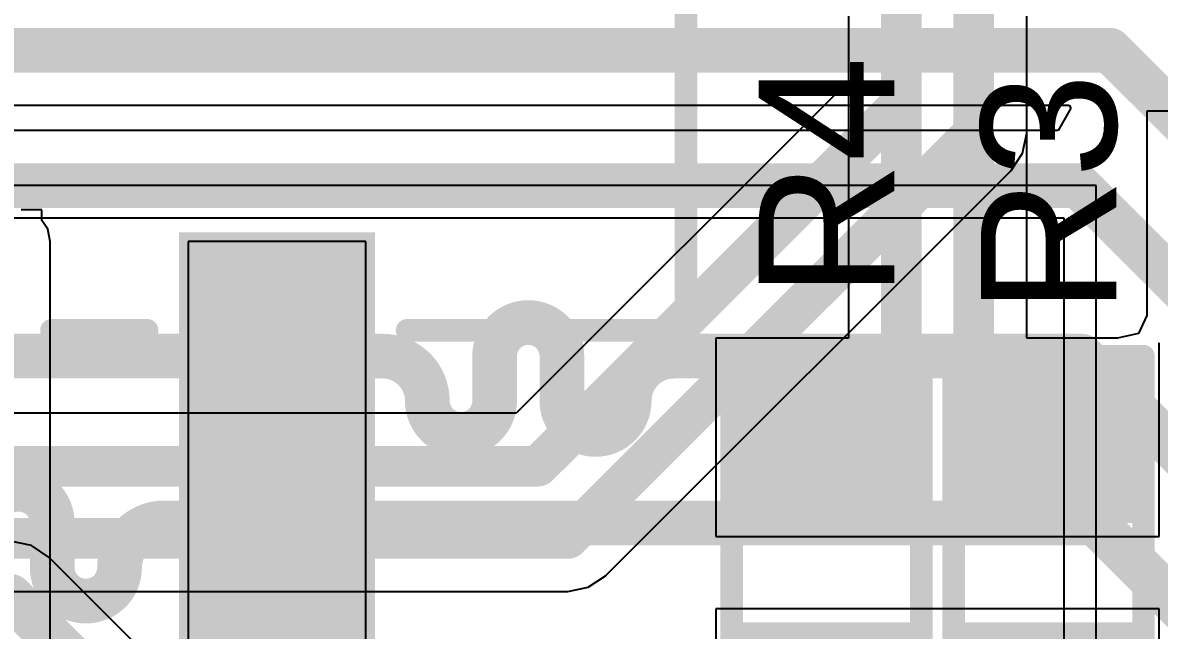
# Model space of a CAD drawing. Header units: inches. Extents: x -3 to 289, y -11 to 89.
# Drawn here: x 88.65 to 95.04, y 33.29 to 36.71 of the extents above; entities that cross this region are included whole.
import ezdxf

# ---------------------------------------------------------------- set-up
doc = ezdxf.new("R2010")
doc.units = ezdxf.units.IN
for name, color, linetype in [('Bottom Layer', 5, 'Continuous'), ('Layer 1', 16, 'Continuous'), ('Layer 2', 76, 'Continuous'), ('Top Layer', 1, 'Continuous'), ('Top Overlay', 2, 'Continuous'), ('Top Paste', 8, 'Continuous'), ('Top Solder', 216, 'Continuous')]:
    doc.layers.add(name, color=color, linetype=linetype)
doc.styles.add('Arial', font='', dxfattribs={"height": 0.2})
doc.styles.get('Arial').set_extended_font_data('Arial')

# ---------------------------------------------------------------- blocks, each defined once
blk = doc.blocks.new('SSSS711403_17')
at = {"layer": 'Top Layer'}
blk.add_hatch(color=1, dxfattribs=at).paths.add_polyline_path([(-4.499991, 3.1250255), (-3.499993, 3.1250255), (-3.499993, 0.6250304999999999), (-4.499991, 0.6250304999999999)])
at = {"layer": 'Top Solder'}
blk.add_hatch(color=216, dxfattribs=at).paths.add_polyline_path([(-4.550790999999999, 3.1758255), (-3.449193, 3.1758255), (-3.449193, 0.5742305), (-4.550790999999999, 0.5742305)])
at = {"layer": 'Top Overlay', "const_width": 0.127}
for points in [[(-4.731131, 1.124966), (-6.2999874, 1.124966)], [(-6.2999874, 1.124966), (-6.2999874, -1.999996)], [(-2.731135, 1.124966), (-3.268853, 1.124966)]]:
    blk.add_lwpolyline(points, dxfattribs=at)
at = {"layer": 'Top Overlay', "const_width": 0.0635}
for points in [[(-6.3317374, 1.124966, 1), (-6.268237399999999, 1.124966, 1)], [(-6.3317374, 1.124966, 1), (-6.268237399999999, 1.124966, 1)], [(-4.762880999999999, 1.124966, 1), (-4.699381, 1.124966, 1)], [(-3.300603, 1.124966, 1), (-3.237103, 1.124966, 1)], [(-2.762885, 1.124966, 1), (-2.699385, 1.124966, 1)]]:
    blk.add_lwpolyline(points, format="xyb", close=True, dxfattribs=at)
at = {"layer": 'Top Paste'}
for p, q in [((-4.499991, 3.1249366), (-4.499991, 0.6249416)), ((-3.499993, 0.6249416), (-3.499993, 3.1249366)), ((-4.499991, 0.6249416), (-3.499993, 0.6249416))]:
    blk.add_line(p, q, dxfattribs=at)
blk = doc.blocks.new('R___0603_64')
at = {"layer": 'Top Layer'}
for points in [[(-0.3809999999999999, 0.4445), (-0.3809999999999999, -0.4445), (-1.143, -0.4445), (-1.143, 0.4445)], [(1.143, 0.4445), (1.143, -0.4445), (0.3809999999999999, -0.4445), (0.3809999999999999, 0.4445)]]:
    blk.add_hatch(color=1, dxfattribs=at).paths.add_polyline_path(points)
at = {"layer": 'Top Paste'}
for points in [[(-0.3809999999999999, 0.4445), (-0.3809999999999999, -0.4445), (-1.143, -0.4445), (-1.143, 0.4445)], [(1.143, 0.4445), (1.143, -0.4445), (0.3809999999999999, -0.4445), (0.3809999999999999, 0.4445)]]:
    blk.add_hatch(color=8, dxfattribs=at).paths.add_polyline_path(points)
at = {"layer": 'Top Solder'}
for points in [[(-0.2794, 0.5460999999999999), (-0.2794, -0.5460999999999999), (-1.2446, -0.5460999999999999), (-1.2446, 0.5460999999999999)], [(1.2446, 0.5460999999999999), (1.2446, -0.5460999999999999), (0.2794, -0.5460999999999999), (0.2794, 0.5460999999999999)]]:
    blk.add_hatch(color=216, dxfattribs=at).paths.add_polyline_path(points)
at = {"layer": 'Top Overlay', "const_width": 0.127}
for points in [[(-1.2192, 0.5334), (-1.2192, -0.5334)], [(-1.2192, 0.5334), (1.2192, 0.5334)], [(1.2192, 0.5334), (1.2192, -0.5334)], [(-1.2192, -0.5334), (1.2192, -0.5334)]]:
    blk.add_lwpolyline(points, dxfattribs=at)
at = {"layer": 'Top Overlay', "const_width": 0.0635}
for points in [[(-1.25095, 0.5334, 1), (-1.18745, 0.5334, 1)], [(-1.25095, 0.5334, 1), (-1.18745, 0.5334, 1)], [(1.18745, 0.5334, 1), (1.25095, 0.5334, 1)], [(1.18745, 0.5334, 1), (1.25095, 0.5334, 1)], [(-1.25095, -0.5334, 1), (-1.18745, -0.5334, 1)], [(-1.25095, -0.5334, 1), (-1.18745, -0.5334, 1)], [(1.18745, -0.5334, 1), (1.25095, -0.5334, 1)], [(1.18745, -0.5334, 1), (1.25095, -0.5334, 1)]]:
    blk.add_lwpolyline(points, format="xyb", close=True, dxfattribs=at)
blk = doc.blocks.new('R___0603_65')
at = {"layer": 'Top Layer'}
for points in [[(-0.3809999999999999, 0.4445), (-0.3809999999999999, -0.4445), (-1.143, -0.4445), (-1.143, 0.4445)], [(1.143, 0.4445), (1.143, -0.4445), (0.3809999999999999, -0.4445), (0.3809999999999999, 0.4445)]]:
    blk.add_hatch(color=1, dxfattribs=at).paths.add_polyline_path(points)
at = {"layer": 'Top Paste'}
for points in [[(-0.3809999999999999, 0.4445), (-0.3809999999999999, -0.4445), (-1.143, -0.4445), (-1.143, 0.4445)], [(1.143, 0.4445), (1.143, -0.4445), (0.3809999999999999, -0.4445), (0.3809999999999999, 0.4445)]]:
    blk.add_hatch(color=8, dxfattribs=at).paths.add_polyline_path(points)
at = {"layer": 'Top Solder'}
for points in [[(-0.2794, 0.5460999999999999), (-0.2794, -0.5460999999999999), (-1.2446, -0.5460999999999999), (-1.2446, 0.5460999999999999)], [(1.2446, 0.5460999999999999), (1.2446, -0.5460999999999999), (0.2794, -0.5460999999999999), (0.2794, 0.5460999999999999)]]:
    blk.add_hatch(color=216, dxfattribs=at).paths.add_polyline_path(points)
at = {"layer": 'Top Overlay', "const_width": 0.127}
for points in [[(-1.2192, 0.5334), (-1.2192, -0.5334)], [(-1.2192, 0.5334), (1.2192, 0.5334)], [(1.2192, 0.5334), (1.2192, -0.5334)], [(-1.2192, -0.5334), (1.2192, -0.5334)]]:
    blk.add_lwpolyline(points, dxfattribs=at)
at = {"layer": 'Top Overlay', "const_width": 0.0635}
for points in [[(-1.25095, 0.5334, 1), (-1.18745, 0.5334, 1)], [(-1.25095, 0.5334, 1), (-1.18745, 0.5334, 1)], [(1.18745, 0.5334, 1), (1.25095, 0.5334, 1)], [(1.18745, 0.5334, 1), (1.25095, 0.5334, 1)], [(-1.25095, -0.5334, 1), (-1.18745, -0.5334, 1)], [(-1.25095, -0.5334, 1), (-1.18745, -0.5334, 1)], [(1.18745, -0.5334, 1), (1.25095, -0.5334, 1)], [(1.18745, -0.5334, 1), (1.25095, -0.5334, 1)]]:
    blk.add_lwpolyline(points, format="xyb", close=True, dxfattribs=at)

msp = doc.modelspace()

# ---------------------------------------------------------------- linework, layer by layer
at = {"layer": 'Bottom Layer'}
for p, q in [((93.29551826, 36.748974), (93.29551826, 36.38391757999999)), ((94.2975635, 36.0922189), (94.2975635, 36.748974)), ((93.29551826, 36.38391757999999), (91.4261316, 34.51452838)), ((94.27489399999999, 35.97824656), (94.2975635, 36.0922189)), ((94.21033482, 35.88162749999999), (94.27489399999999, 35.97824656)), ((91.92841914, 33.59971436), (94.21033482, 35.88162749999999)), ((91.4261316, 34.51452838), (83.81737618, 34.51452838)), ((91.83180008, 33.53515264), (91.92841914, 33.59971436)), ((83.81737618, 33.51248314), (91.71782773999999, 33.51248314)), ((91.71782773999999, 33.51248314), (91.83180008, 33.53515264))]:
    msp.add_line(p, q, dxfattribs=at)
at = {"layer": 'Bottom Layer', "const_width": 0.2286}
for points in [[(93.59334088, 36.26055486), (93.59334088, 37.21969695999999)], [(93.99974087999999, 36.0922189), (93.99974087999999, 37.21969695999999)], [(91.54949178, 34.21670576), (93.59334088, 36.26055486)], [(91.71782773999999, 33.81030576), (93.99974087999999, 36.0922189)], [(68.98339263999999, 34.21670576), (91.54949178, 34.21670576)], [(68.81505668, 33.81030576), (91.71782773999999, 33.81030576)]]:
    msp.add_lwpolyline(points, dxfattribs=at)
at = {"layer": 'Bottom Layer', "const_width": 0.1143}
for points in [[(93.53619087999999, 36.26055486, 1), (93.65049087999999, 36.26055486, 1)], [(93.53619087999999, 36.26055486, 1), (93.65049087999999, 36.26055486, 1)], [(93.94259088, 36.0922189, 1), (94.05689088, 36.0922189, 1)], [(93.94259088, 36.0922189, 1), (94.05689088, 36.0922189, 1)], [(91.49234177999999, 34.21670576, 1), (91.60664178, 34.21670576, 1)], [(91.49234177999999, 34.21670576, 1), (91.60664178, 34.21670576, 1)], [(91.66067774, 33.81030576, 1), (91.77497774, 33.81030576, 1)], [(91.66067774, 33.81030576, 1), (91.77497774, 33.81030576, 1)]]:
    msp.add_lwpolyline(points, format="xyb", close=True, dxfattribs=at)
at = {"layer": 'Layer 1'}
for p, q in [((74.04396926, 36.2488988), (94.53696865999999, 36.2488988)), ((94.53696865999999, 36.2488988), (94.54658764, 36.23285108)), ((94.54658764, 36.23285108), (94.47464213999999, 36.10585108)), ((94.47464213999999, 36.10585108), (77.34037617999999, 36.10585108))]:
    msp.add_line(p, q, dxfattribs=at)
at = {"layer": 'Layer 1', "const_width": 0.25146}
for points in [[(73.91578054, 36.55837494), (94.76477618, 36.55837494)], [(94.76477618, 36.55837494), (102.6048875, 28.71826362)], [(77.34037617999999, 35.79637494), (94.58824109999999, 35.79637494)], [(94.58824109999999, 35.79637494), (101.74402308, 28.64059296)], [(79.96174762, 34.83634638), (90.17127253999999, 34.83634638)], [(90.17127253999999, 34.83634638), (90.67547524, 34.83634638)], [(91.30539524, 34.58486097999999), (91.30539524, 34.83637178)], [(91.68385523999999, 34.58486097999999), (91.68385523999999, 34.83637178)], [(92.31377524, 34.83634638), (93.59334088, 34.83634638)], [(93.59334088, 34.83634638), (94.60720728, 34.83634638)], [(94.60720728, 34.83634638), (100.88315866, 28.560395)], [(90.92693523999999, 34.58486097999999), (90.92693523999999, 34.58488638)], [(92.06231524, 34.58486097999999), (92.06231524, 34.58488638)], [(88.81770908, 33.64659514), (88.81770908, 33.89810594)], [(89.44762908, 33.89808054), (90.17127253999999, 33.89808054)], [(90.17127253999999, 33.89808054), (94.68187058, 33.89808054)], [(94.68187058, 33.89808054), (100.02229424, 28.55765688)], [(89.19616908, 33.64659514), (89.19616908, 33.64662054)]]:
    msp.add_lwpolyline(points, dxfattribs=at)
at = {"layer": 'Layer 1', "const_width": 0.12573}
for points in [[(94.70191118, 36.55837494, 1), (94.82764118, 36.55837494, 1)], [(94.70191118, 36.55837494, 1), (94.82764118, 36.55837494, 1)], [(94.52537609999999, 35.79637494, 1), (94.65110609999999, 35.79637494, 1)], [(94.52537609999999, 35.79637494, 1), (94.65110609999999, 35.79637494, 1)], [(90.10840753999999, 34.83634638, 1), (90.23413753999999, 34.83634638, 1)], [(90.10840753999999, 34.83634638, 1), (90.23413753999999, 34.83634638, 1)], [(90.61261024, 34.83634638, 1), (90.73834024, 34.83634638, 1)], [(90.61261024, 34.83634638, 1), (90.73834024, 34.83634638, 1)], [(91.24253024, 34.83637178, 1), (91.36826024, 34.83637178, 1)], [(91.24253024, 34.83637178, 1), (91.36826024, 34.83637178, 1)], [(91.62099023999998, 34.83637178, 1), (91.74672023999999, 34.83637178, 1)], [(91.62099023999998, 34.83637178, 1), (91.74672023999999, 34.83637178, 1)], [(92.25091024, 34.83634638, 1), (92.37664024, 34.83634638, 1)], [(92.25091024, 34.83634638, 1), (92.37664024, 34.83634638, 1)], [(93.53047588, 34.83634638, 1), (93.65620588, 34.83634638, 1)], [(93.53047588, 34.83634638, 1), (93.65620588, 34.83634638, 1)], [(94.54434228, 34.83634638, 1), (94.67007228, 34.83634638, 1)], [(94.54434228, 34.83634638, 1), (94.67007228, 34.83634638, 1)], [(90.86407023999999, 34.58488638, 1), (90.98980024, 34.58488638, 1)], [(90.86407023999999, 34.58488638, 1), (90.98980024, 34.58488638, 1)], [(90.86407023999999, 34.58486097999999, 1), (90.98980024, 34.58486097999999, 1)], [(90.86407023999999, 34.58486097999999, 1), (90.98980024, 34.58486097999999, 1)], [(91.24253024, 34.58486097999999, 1), (91.36826024, 34.58486097999999, 1)], [(91.24253024, 34.58486097999999, 1), (91.36826024, 34.58486097999999, 1)], [(91.62099023999998, 34.58486097999999, 1), (91.74672023999999, 34.58486097999999, 1)], [(91.62099023999998, 34.58486097999999, 1), (91.74672023999999, 34.58486097999999, 1)], [(91.99945024, 34.58488638, 1), (92.12518024, 34.58488638, 1)], [(91.99945024, 34.58488638, 1), (92.12518024, 34.58488638, 1)], [(91.99945024, 34.58486097999999, 1), (92.12518024, 34.58486097999999, 1)], [(91.99945024, 34.58486097999999, 1), (92.12518024, 34.58486097999999, 1)], [(88.75484408, 33.89810594, 1), (88.88057408, 33.89810594, 1)], [(88.75484408, 33.89810594, 1), (88.88057408, 33.89810594, 1)], [(89.38476408, 33.89808054, 1), (89.51049408, 33.89808054, 1)], [(89.38476408, 33.89808054, 1), (89.51049408, 33.89808054, 1)], [(90.10840753999999, 33.89808054, 1), (90.23413753999999, 33.89808054, 1)], [(90.10840753999999, 33.89808054, 1), (90.23413753999999, 33.89808054, 1)], [(94.61900557999999, 33.89808054, 1), (94.74473558, 33.89808054, 1)], [(94.61900557999999, 33.89808054, 1), (94.74473558, 33.89808054, 1)], [(88.75484408, 33.64659514, 1), (88.88057408, 33.64659514, 1)], [(88.75484408, 33.64659514, 1), (88.88057408, 33.64659514, 1)], [(89.13330408, 33.64662054, 1), (89.25903407999999, 33.64662054, 1)], [(89.13330408, 33.64662054, 1), (89.25903407999999, 33.64662054, 1)], [(89.13330408, 33.64659514, 1), (89.25903407999999, 33.64659514, 1)], [(89.13330408, 33.64659514, 1), (89.25903407999999, 33.64659514, 1)]]:
    msp.add_lwpolyline(points, format="xyb", close=True, dxfattribs=at)
at = {"layer": 'Layer 1', "const_width": 0.25146}
for points in [[(91.30539524, 34.83637178, -0.9999999999999999), (91.68385523999999, 34.83637178)], [(90.67547524, 34.83634638, -0.4142135623730951), (90.92693523999999, 34.58488638)], [(92.06231524, 34.58488638, -0.4142135623730951), (92.31377524, 34.83634638)], [(91.30539524, 34.58486097999999, -0.9999999999999999), (90.92693523999999, 34.58486097999999)], [(92.06231524, 34.58486097999999, -0.9999999999999999), (91.68385523999999, 34.58486097999999)], [(88.43924908, 33.89810594, -0.9999999999999999), (88.81770908, 33.89810594)], [(89.19616908, 33.64662054, -0.4142135623730951), (89.44762908, 33.89808054)], [(89.19616908, 33.64659514, -0.9999999999999999), (88.81770908, 33.64659514)]]:
    msp.add_lwpolyline(points, format="xyb", dxfattribs=at)
at = {"layer": 'Layer 2'}
for p, q in [((94.68749921999999, 35.79637494), (72.12494592, 35.79637494)), ((94.68749921999999, 31.18761606), (94.68749921999999, 35.79637494)), ((73.77167872, 35.6150926), (94.50621688, 35.6150926)), ((94.50621688, 35.6150926), (94.50621688, 31.18761606)), ((88.70048808, 33.77089258), (88.5820555, 33.79445362)), ((88.8008892, 33.70380864), (88.70048808, 33.77089258)), ((90.98815431999999, 31.51654352), (88.8008892, 33.70380864))]:
    msp.add_line(p, q, dxfattribs=at)
at = {"layer": 'Layer 2', "const_width": 0.25146}
for points in [[(77.93568106, 33.48497494), (88.5820555, 33.48497494)], [(88.5820555, 33.48497494), (90.76932062, 31.29770982)]]:
    msp.add_lwpolyline(points, dxfattribs=at)
at = {"layer": 'Layer 2', "const_width": 0.12573}
msp.add_lwpolyline([(88.5191905, 33.48497494, 1), (88.6449205, 33.48497494, 1)], format="xyb", close=True, dxfattribs=at)
msp.add_lwpolyline([(88.5191905, 33.48497494, 1), (88.6449205, 33.48497494, 1)], format="xyb", close=True, dxfattribs=at)
at = {"layer": 'Top Layer'}
for p, q in [((93.29551826, 36.748974), (93.29551826, 35.75967194)), ((94.2975635, 35.59132581999999), (94.2975635, 36.748974)), ((95.40262351999999, 36.21471039999999), (94.97349814, 36.21471039999999)), ((94.97349814, 36.21471039999999), (94.97349814, 35.06495399999999)), ((93.29551826, 35.75967194), (93.29551572, 35.75965924)), ((93.29551572, 35.75965924), (93.29551572, 34.93794638)), ((88.7598555, 35.65943846), (88.64296724, 35.65943846)), ((88.7598555, 35.60053332), (88.7598555, 35.65943846)), ((88.79294407999998, 35.55101094), (88.7598555, 35.60053332)), ((88.8067439, 35.48163846), (88.79294407999998, 35.55101094)), ((94.29756096, 35.59131312), (94.2975635, 35.59132581999999)), ((94.29756096, 34.93794638), (94.29756096, 35.59131312)), ((88.8067439, 32.68835728), (88.8067439, 35.48163846)), ((94.97349559999999, 35.06495399999999), (94.9265818, 34.9630238)), ((94.97349814, 35.06495399999999), (94.97349559999999, 35.06495399999999)), ((94.9265818, 34.9630238), (94.80875373999999, 34.93794638)), ((93.29551572, 34.93794638), (92.54988094, 34.93794638)), ((92.54988094, 34.93794638), (92.54988094, 33.82034638)), ((94.80875373999999, 34.93794638), (94.29756096, 34.93794638)), ((95.04319827999998, 33.82034638), (95.04319827999998, 34.91210442)), ((95.04319827999998, 34.91210442), (95.04320082, 34.91210442)), ((92.54988094, 33.82034638), (93.79447585999999, 33.82034638)), ((93.79447585999999, 33.82034638), (93.79447585999999, 33.8203413)), ((93.79447585999999, 33.8203413), (93.79860336, 33.8203413)), ((93.79860336, 33.8203413), (93.79860336, 33.82034638)), ((93.79860336, 33.82034638), (95.04319827999998, 33.82034638)), ((93.79447585999999, 33.41394638), (92.54988094, 33.41394638)), ((92.54988094, 33.41394638), (92.54988094, 32.29634638)), ((93.79860336, 33.41395145999999), (93.79447585999999, 33.41395145999999)), ((93.79447585999999, 33.41395145999999), (93.79447585999999, 33.41394638)), ((93.79860336, 33.41394638), (93.79860336, 33.41395145999999)), ((95.04319827999998, 33.41394638), (93.79860336, 33.41394638)), ((95.04319827999998, 32.29634638), (95.04319827999998, 33.41394638))]:
    msp.add_line(p, q, dxfattribs=at)
at = {"layer": 'Top Layer', "const_width": 0.2286}
for points in [[(93.59334088, 35.75966178), (93.59334088, 36.93349738)], [(93.99974087999999, 35.59132581999999), (93.99974087999999, 36.93349738)], [(93.59333833999999, 35.75965924), (93.59334088, 35.75966178)], [(93.59333833999999, 34.73680378), (93.59333833999999, 35.75965924)], [(93.99973834, 35.59132328), (93.99974087999999, 35.59132581999999)], [(93.99973834, 34.73680632), (93.99973834, 35.59132328)], [(93.23568094, 34.37914638), (93.59333833999999, 34.73680378)], [(93.99973834, 34.73680632), (94.35739828, 34.37914638)], [(93.17218093999999, 34.37914638), (93.23568094, 34.37914638)], [(94.35739828, 34.37914638), (94.42089828, 34.37914638)]]:
    msp.add_lwpolyline(points, dxfattribs=at)
at = {"layer": 'Top Layer', "const_width": 0.1143}
for points in [[(93.53618834, 35.75965924, 1), (93.65048834, 35.75965924, 1)], [(93.53618834, 35.75965924, 1), (93.65048834, 35.75965924, 1)], [(93.53619087999999, 35.75966178, 1), (93.65049087999999, 35.75966178, 1)], [(93.53619087999999, 35.75966178, 1), (93.65049087999999, 35.75966178, 1)], [(93.94258834, 35.59132328, 1), (94.05688833999999, 35.59132328, 1)], [(93.94258834, 35.59132328, 1), (94.05688833999999, 35.59132328, 1)], [(93.94259088, 35.59132581999999, 1), (94.05689088, 35.59132581999999, 1)], [(93.94259088, 35.59132581999999, 1), (94.05689088, 35.59132581999999, 1)], [(93.53618834, 34.73680378, 1), (93.65048834, 34.73680378, 1)], [(93.53618834, 34.73680378, 1), (93.65048834, 34.73680378, 1)], [(93.94258834, 34.73680632, 1), (94.05688833999999, 34.73680632, 1)], [(93.94258834, 34.73680632, 1), (94.05688833999999, 34.73680632, 1)], [(93.11503094, 34.37914638, 1), (93.22933094, 34.37914638, 1)], [(93.17853094, 34.37914638, 1), (93.29283093999999, 34.37914638, 1)], [(93.17853094, 34.37914638, 1), (93.29283093999999, 34.37914638, 1)], [(94.30024827999999, 34.37914638, 1), (94.41454828, 34.37914638, 1)], [(94.30024827999999, 34.37914638, 1), (94.41454828, 34.37914638, 1)], [(94.36374828, 34.37914638, 1), (94.47804828, 34.37914638, 1)]]:
    msp.add_lwpolyline(points, format="xyb", close=True, dxfattribs=at)

# ---------------------------------------------------------------- block references
for name, p, rotation in [('SSSS711403_17', (86.0820605, 36.10666896), 180), ('R___0603_64', (93.17218093999999, 33.61714638), 90), ('R___0603_65', (94.42089828, 33.61714638), 90)]:
    msp.add_blockref(name, p, dxfattribs=dict(rotation=rotation))

# ---------------------------------------------------------------- texts
at = {"layer": 'Top Overlay', "style": 'Arial'}
for s, p in [('R4', (93.55305648, 35.16158067999999)), ('R3', (94.80177382, 35.0697165))]:
    msp.add_text(s, height=0.7619999999999999, rotation=90, dxfattribs=at).set_placement(p)

doc.saveas('drawing.dxf')
